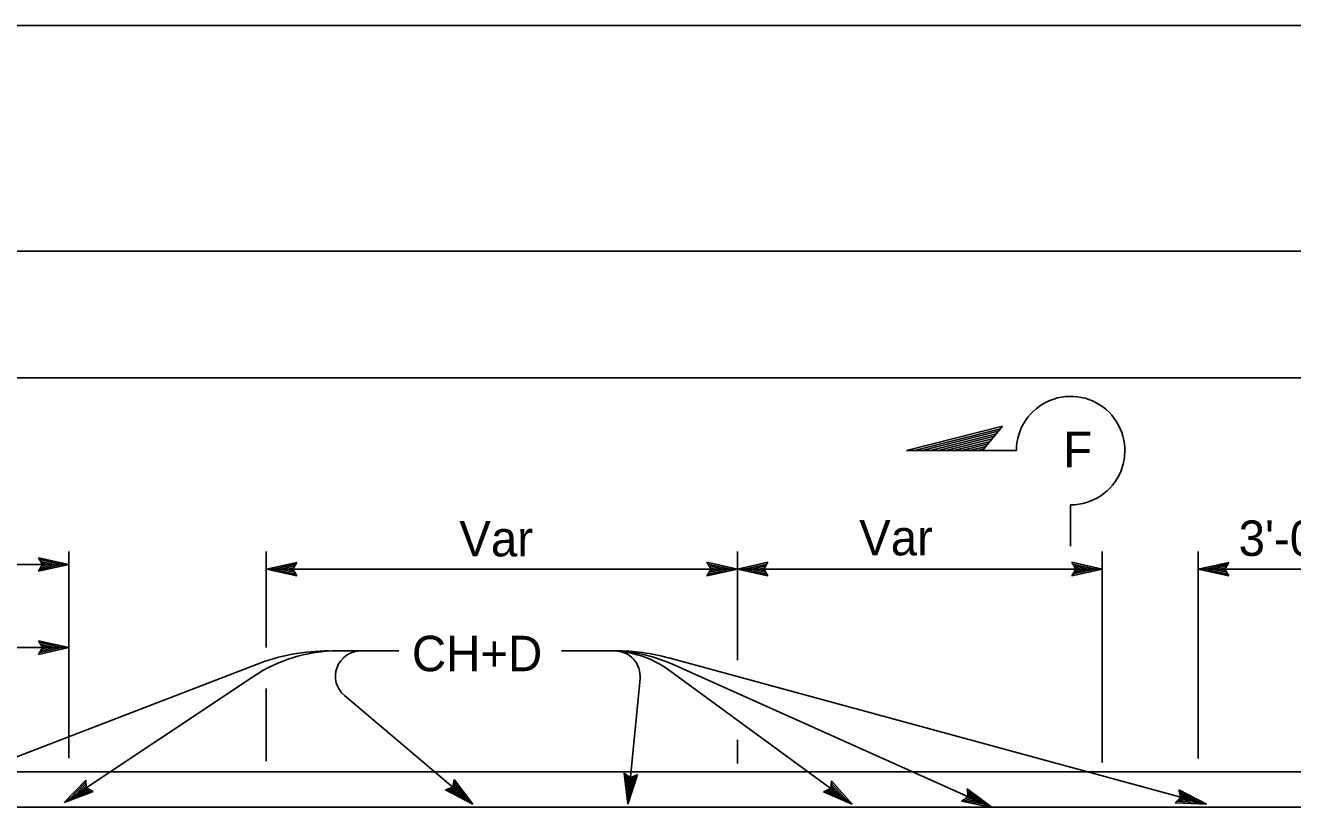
# Model space of a CAD drawing. Extents: x -894 to 866, y -476 to 714.
# Drawn here: x -193.4 to 56.9, y 557.9 to 713.6 of the extents above; entities that cross this region are included whole.
import ezdxf

# ---------------------------------------------------------------- set-up
doc = ezdxf.new("R2010")
doc.units = 0
for name, color, linetype in [('10 Sheet Format', 7, 'Continuous'), ('22 Misc Cnst Det', 7, 'Continuous'), ('56 Stage 3 Anno', 7, 'Continuous'), ('57 Undefined', 7, 'Continuous'), ('60 Nongeo Data', 7, 'Continuous')]:
    doc.layers.add(name, color=color, linetype=linetype)

msp = doc.modelspace()

# ---------------------------------------------------------------- linework, layer by layer
at = {"layer": '10 Sheet Format'}
for p, q in [((-863.4257, 668.9615), (836.5777, 668.9615)), ((-813.4509, 643.9567), (811.5452, 643.9567))]:
    msp.add_line(p, q, dxfattribs=at)
for points in [[(-894.0439, 713.5635), (865.9554, 713.5635), (865.9554, -476.436), (-894.0439, -476.436)], [(-863.4257, -431.0407), (836.5777, -431.0407), (836.5777, 668.9615), (-863.4257, 668.9615)]]:
    msp.add_lwpolyline(points, close=True, dxfattribs=at)
at = {"layer": '22 Misc Cnst Det'}
for p, q in [((-19.3946, 629.6077), (-0.447, 634.4396)), ((-17.8384, 629.6077), (-0.8524, 633.939)), ((-16.2799, 629.6077), (-1.2577, 633.4384)), ((-4.3605, 629.6077), (-0.447, 634.4396)), ((-14.7214, 629.6077), (-1.6635, 632.9374)), ((-13.164, 629.6077), (-2.0689, 632.4367)), ((-11.6055, 629.6077), (-2.475, 631.9357)), ((-10.0462, 629.6077), (-2.88, 631.4351)), ((-8.4877, 629.6077), (-3.2861, 630.9341)), ((2.3104, 629.6077), (-19.3946, 629.6077)), ((-6.9296, 629.6077), (-3.6915, 630.4335)), ((-5.3711, 629.6077), (-4.0972, 629.9325)), ((13.0256, 618.8921), (13.0256, 610.7411))]:
    msp.add_line(p, q, dxfattribs=at)
msp.add_arc((13.0256, 629.6079), 10.7155, 269.999467, 179.999964, dxfattribs=at)
at = {"layer": '56 Stage 3 Anno'}
for p, q in [((-189.96, 607.1198), (-190.76, 608.4595)), ((-190.76, 608.4595), (-190.76, 608.4595)), ((-190.76, 608.4595), (-184.76, 607.1198)), ((-190.5435, 608.104), (-186.1399, 607.1206)), ((-184.76, 568.9257), (-184.76, 609.7064)), ((-145.8022, 590.7198), (-145.8022, 609.7064)), ((-52.7642, 588.2655), (-52.7642, 609.7064)), ((19.2408, 568.0132), (19.2408, 609.6887)), ((38.2395, 568.8139), (38.2395, 609.6887)), ((-208.5096, 607.1198), (-184.76, 607.1198)), ((-184.76, 607.1198), (-190.76, 605.7898)), ((-190.76, 605.7898), (-189.96, 607.1198)), ((-190.76, 605.7898), (-190.76, 605.7898)), ((-186.151, 607.1162), (-190.5254, 606.1489)), ((-187.523, 607.1217), (-190.3478, 606.4958)), ((-190.3096, 607.7442), (-187.523, 607.1217)), ((-190.1336, 607.3977), (-188.9041, 607.1229)), ((-188.9041, 607.1229), (-190.1131, 606.8552)), ((-184.76, 607.1198), (-184.76, 607.1198)), ((-145.8022, 606.2237), (-88.8842, 606.2237)), ((-145.7884, 606.2206), (-139.7884, 607.5509)), ((-139.7884, 604.8808), (-145.7884, 606.2206)), ((-145.7884, 606.2206), (-145.7884, 606.2206)), ((-140.005, 605.2367), (-144.4085, 606.2202)), ((-144.3975, 606.2241), (-140.0235, 607.1914)), ((-143.0258, 606.2186), (-140.2006, 606.845)), ((-140.2388, 605.5961), (-143.0258, 606.2186)), ((-141.6443, 606.2174), (-140.4357, 606.4855)), ((-140.4152, 605.943), (-141.6443, 606.2174)), ((-139.7884, 607.5509), (-140.5884, 606.2206)), ((-140.5884, 606.2206), (-139.7884, 604.8808)), ((-139.7884, 607.5509), (-139.7884, 607.5509)), ((-88.8842, 606.2237), (-2.0895, 606.2237)), ((-57.9815, 606.2209), (-58.7815, 607.5611)), ((-58.7815, 607.5611), (-58.7815, 607.5611)), ((-58.7815, 607.5611), (-52.7815, 606.2209)), ((-52.7815, 606.2209), (-58.7815, 604.891)), ((-58.7815, 604.891), (-57.9815, 606.2209)), ((-58.565, 607.2052), (-54.1615, 606.2217)), ((-54.1725, 606.2178), (-58.5469, 605.2505)), ((-55.5445, 606.2233), (-58.3693, 605.5969)), ((-58.3311, 606.8458), (-55.5445, 606.2233)), ((-58.1551, 606.4989), (-56.9256, 606.2245)), ((-56.9256, 606.2245), (-58.1347, 605.9564)), ((-52.7815, 606.2209), (-52.7815, 606.2209)), ((-52.7426, 606.2253), (-46.7426, 607.5552)), ((-46.7426, 604.8851), (-52.7426, 606.2253)), ((-52.7426, 606.2253), (-52.7426, 606.2253)), ((-46.9591, 605.241), (-51.3626, 606.2245)), ((-51.3516, 606.2284), (-46.9772, 607.1958)), ((-49.9796, 606.2229), (-47.1548, 606.8493)), ((-47.193, 605.6005), (-49.9796, 606.2229)), ((-48.5985, 606.2217), (-47.3894, 606.4898)), ((-47.3689, 605.9473), (-48.5985, 606.2217)), ((-46.7426, 607.5552), (-47.5426, 606.2253)), ((-47.5426, 606.2253), (-46.7426, 604.8851)), ((-46.7426, 607.5552), (-46.7426, 607.5552)), ((-2.0895, 606.2237), (19.2085, 606.2237)), ((14.0404, 606.2269), (13.2404, 607.5666)), ((13.2404, 607.5666), (13.2404, 607.5666)), ((13.2404, 607.5666), (19.2404, 606.2269)), ((19.2404, 606.2269), (13.2404, 604.8965)), ((13.2404, 604.8965), (14.0404, 606.2269)), ((13.4569, 607.2107), (17.8605, 606.2272)), ((17.8494, 606.2233), (13.4754, 605.256)), ((16.4778, 606.2288), (13.6526, 605.6024)), ((13.6908, 606.8513), (16.4778, 606.2288)), ((13.8672, 606.5044), (15.0963, 606.23)), ((15.0963, 606.23), (13.8876, 605.9619)), ((19.2404, 606.2269), (19.2404, 606.2269)), ((38.2395, 606.2237), (44.2395, 607.5536)), ((38.2395, 606.2237), (79.2395, 606.2237)), ((44.2395, 604.8839), (38.2395, 606.2237)), ((38.2395, 606.2237), (38.2395, 606.2237)), ((44.023, 605.2395), (39.6195, 606.2229)), ((39.6305, 606.2272), (44.0045, 607.1946)), ((41.0021, 606.2217), (43.8273, 606.8477)), ((43.7891, 605.5993), (41.0021, 606.2217)), ((42.3836, 606.2206), (43.5923, 606.4883)), ((43.6128, 605.9458), (42.3836, 606.2206)), ((44.2395, 607.5536), (43.4395, 606.2237)), ((43.4395, 606.2237), (44.2395, 604.8839)), ((44.2395, 607.5536), (44.2395, 607.5536)), ((-139.7884, 604.8808), (-139.7884, 604.8808)), ((-58.7815, 604.891), (-58.7815, 604.891)), ((-46.7426, 604.8851), (-46.7426, 604.8851)), ((13.2404, 604.8965), (13.2404, 604.8965)), ((44.2395, 604.8839), (44.2395, 604.8839)), ((-220.7599, 590.721), (-184.76, 590.721)), ((-189.96, 590.721), (-190.76, 592.0611)), ((-190.76, 592.0611), (-190.76, 592.0611)), ((-190.76, 592.0611), (-184.76, 590.721)), ((-184.76, 590.721), (-190.76, 589.3911)), ((-190.76, 589.3911), (-189.96, 590.721)), ((-190.5435, 591.7052), (-186.1399, 590.7218)), ((-186.151, 590.7178), (-190.5254, 589.7505)), ((-187.523, 590.7233), (-190.3478, 590.097)), ((-190.3096, 591.3458), (-187.523, 590.7233)), ((-190.1336, 590.9989), (-188.9041, 590.7245)), ((-188.9041, 590.7245), (-190.1131, 590.4564)), ((-184.76, 590.721), (-184.76, 590.721)), ((-190.76, 589.3911), (-190.76, 589.3911)), ((-131.7164, 590.0749), (-119.6251, 590.0749)), ((-87.5378, 590.0749), (-76.8185, 590.0749)), ((-66.3225, 588.6733), (39.8309, 559.8073)), ((-147.7408, 587.4009), (-220.2123, 559.4817)), ((-66.2004, 586.2111), (-30.1434, 559.8073)), ((-65.6232, 587.4521), (-2.4789, 559.1561)), ((-148.3573, 585.0363), (-185.7136, 560.1325)), ((-72.0071, 584.5934), (-74.4059, 559.8073)), ((-145.8022, 568.2691), (-145.8022, 582.636)), ((-130.3696, 581.2568), (-104.9991, 559.8073)), ((-52.7642, 567.8427), (-52.7642, 572.5309)), ((-74.4059, 559.8073), (-75.152, 565.9073)), ((-75.152, 565.9073), (-73.9047, 564.9828)), ((-75.1516, 565.9073), (-75.1516, 565.9073)), ((-74.2752, 561.1919), (-74.8169, 565.6391)), ((-72.4941, 565.6502), (-74.4059, 559.8073)), ((-73.9047, 564.9828), (-72.4941, 565.6502)), ((-72.4941, 565.6502), (-72.4941, 565.6502)), ((-185.7136, 560.1325), (-181.4588, 564.5675)), ((-184.558, 560.9073), (-181.4549, 564.1384)), ((-183.4136, 561.6636), (-181.41, 563.7513)), ((-182.2636, 562.4285), (-181.4065, 563.3222)), ((-181.4588, 564.5675), (-181.4588, 564.5675)), ((-181.4588, 564.5675), (-181.3868, 563.0171)), ((-110.4397, 562.6651), (-108.97, 563.1643)), ((-108.1617, 562.4852), (-109.2578, 563.0612)), ((-108.97, 563.1643), (-108.7161, 564.7041)), ((-108.9232, 563.4884), (-108.1617, 562.4852)), ((-108.8338, 563.8671), (-107.1078, 561.5927)), ((-108.7802, 564.2927), (-106.0527, 560.6986)), ((-108.7161, 564.7041), (-108.7161, 564.7041)), ((-108.7161, 564.7041), (-104.9991, 559.8073)), ((-74.1378, 562.5569), (-74.489, 565.4289)), ((-72.8693, 565.4691), (-74.2724, 561.1805)), ((-74.0035, 563.9317), (-74.1535, 565.1608)), ((-73.2496, 565.2706), (-74.1378, 562.5569)), ((-73.6118, 565.1289), (-74.0035, 563.9317)), ((-34.3387, 562.8793), (-34.1922, 564.4328)), ((-34.3146, 563.2061), (-33.4847, 562.258)), ((-34.2516, 563.5899), (-32.3709, 561.4411)), ((-34.228, 564.0179), (-31.2564, 560.6226)), ((-34.1922, 564.4328), (-34.1922, 564.4328)), ((-34.1922, 564.4328), (-30.1434, 559.8073)), ((-179.9777, 562.3458), (-185.7136, 560.1325)), ((-180.3553, 562.5218), (-184.5647, 560.8974)), ((-180.7494, 562.6915), (-183.4136, 561.6636)), ((-181.0884, 562.8821), (-182.2636, 562.4285)), ((-181.3868, 563.0171), (-179.9777, 562.3458)), ((-179.9777, 562.3458), (-179.9777, 562.3458)), ((-104.9991, 559.8073), (-110.4397, 562.6651)), ((-110.4397, 562.6651), (-110.4397, 562.6651)), ((-106.0637, 560.7025), (-110.0287, 562.788)), ((-107.1078, 561.5927), (-109.6692, 562.9384)), ((-30.1434, 559.8073), (-35.7701, 562.2789)), ((-35.7698, 562.2789), (-34.3387, 562.8793)), ((-35.7698, 562.2789), (-35.7698, 562.2789)), ((-31.2674, 560.6262), (-35.3682, 562.4301)), ((-32.3709, 561.4411), (-35.0202, 562.6049)), ((-33.4847, 562.258), (-34.6186, 562.7561)), ((-8.4982, 560.3958), (-7.2241, 561.2825)), ((-3.7497, 559.7218), (-8.1371, 560.6277)), ((-4.9993, 560.288), (-7.8336, 560.8718)), ((-6.2596, 560.8537), (-7.4722, 561.1037)), ((-7.2241, 561.2825), (-7.4064, 562.8325)), ((-7.4064, 562.8325), (-7.4064, 562.8325)), ((-7.4064, 562.8325), (-2.4789, 559.1561)), ((-7.3545, 562.4195), (-3.7379, 559.721)), ((-7.2879, 561.9954), (-4.9993, 560.288)), ((-7.269, 561.6073), (-6.2596, 560.8537)), ((33.6923, 560.0978), (34.8132, 561.1714)), ((33.6923, 560.0978), (34.8132, 561.1714)), ((37.1655, 560.534), (34.275, 560.671)), ((37.1655, 560.534), (34.275, 560.671)), ((34.8132, 561.1714), (34.3927, 562.6746)), ((34.3927, 562.6746), (34.3927, 562.6746)), ((34.3927, 562.6746), (39.8309, 559.8073)), ((34.8132, 561.1714), (34.3927, 562.6746)), ((34.3927, 562.6746), (34.3927, 562.6746)), ((34.3927, 562.6746), (39.8309, 559.8073)), ((34.5084, 562.2742), (38.4994, 560.1699)), ((34.5084, 562.2742), (38.4994, 560.1699)), ((35.8329, 560.8974), (34.5962, 560.9565)), ((35.8329, 560.8974), (34.5962, 560.9565)), ((34.6396, 561.8659), (37.1655, 560.534)), ((34.6396, 561.8659), (37.1655, 560.534)), ((34.7187, 561.4852), (35.8329, 560.8974)), ((34.7187, 561.4852), (35.8329, 560.8974)), ((-185.7136, 560.1325), (-185.7136, 560.1325)), ((-104.9991, 559.8073), (-104.9991, 559.8073)), ((-74.4059, 559.8073), (-74.4059, 559.8073)), ((-30.1434, 559.8073), (-30.1434, 559.8073)), ((-8.4982, 560.3962), (-8.4982, 560.3962)), ((-2.4789, 559.1561), (-8.4982, 560.3958)), ((-2.4789, 559.1561), (-2.4789, 559.1561)), ((39.8309, 559.8073), (33.6919, 560.0978)), ((39.8309, 559.8073), (33.6919, 560.0978)), ((33.6923, 560.0982), (33.6923, 560.0982)), ((33.6923, 560.0982), (33.6923, 560.0982)), ((38.4876, 560.1687), (34.0132, 560.3832)), ((38.4876, 560.1687), (34.0132, 560.3832)), ((39.8309, 559.8073), (39.8309, 559.8073)), ((39.8309, 559.8073), (39.8309, 559.8073))]:
    msp.add_line(p, q, dxfattribs=at)
for centre, radius, start, end in [((-131.7165, 560.075), 29.9999, 90, 123.690008), ((-133.3613, 550.075), 39.9999, 90, 111.068989), ((-127.1415, 585.075), 5, 90, 229.786967), ((-78.0166, 570.075), 20, 53.785308, 90), ((-77.8911, 560.075), 29.9999, 65.862267, 90), ((-76.9839, 585.075), 5, 354.472556, 90), ((-76.8183, 550.075), 39.9999, 74.787436, 90)]:
    msp.add_arc(centre, radius, start, end, dxfattribs=at)
at = {"layer": '60 Nongeo Data'}
for p, q in [((79.2395, 566.2258), (-308.7598, 566.2258)), ((79.2395, 559.2258), (-308.7598, 559.2258))]:
    msp.add_line(p, q, dxfattribs=at)

# ---------------------------------------------------------------- texts
at = {"layer": '56 Stage 3 Anno'}
msp.add_text('F', height=7, dxfattribs=at).set_placement((11.5679, 626.3184))
at = {"layer": '57 Undefined'}
for s, p in [('Var', (-107.6972, 608.7316)), ('Var', (-28.7316, 608.9316)), ('3\'-0"', (46.195, 608.8166)), ('CH+D', (-117.0472, 586.0541))]:
    msp.add_text(s, height=7, dxfattribs=at).set_placement(p)

doc.saveas('drawing.dxf')
